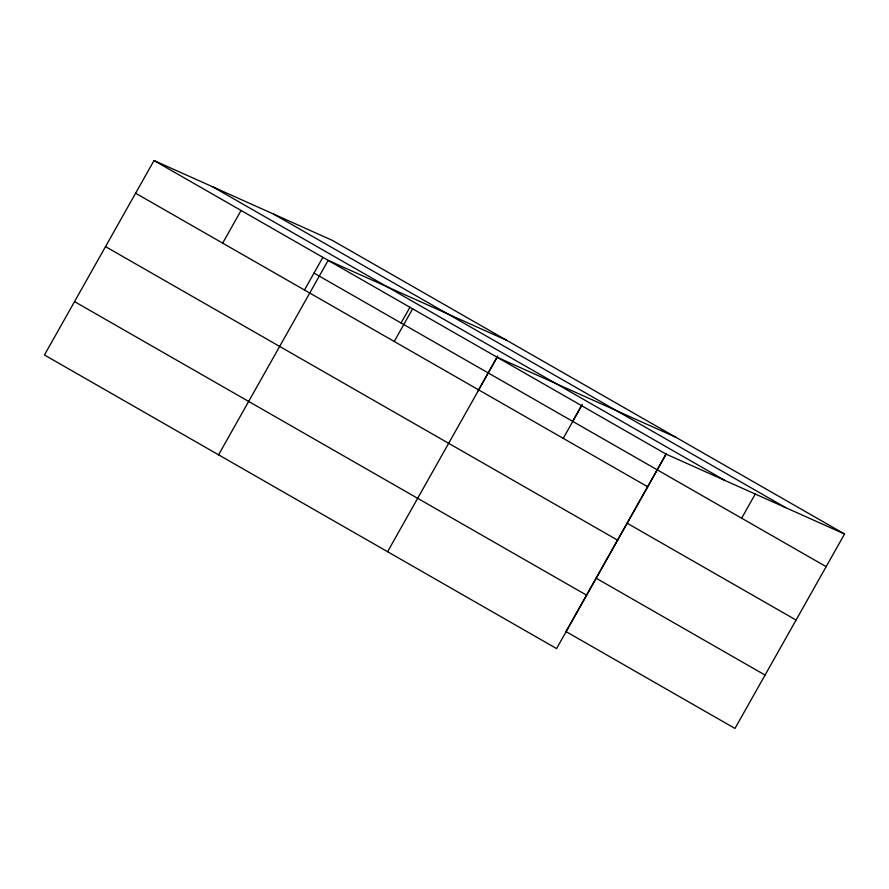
<?xml version="1.0" encoding="UTF-8"?>
<svg xmlns="http://www.w3.org/2000/svg" width="889" height="889" viewBox="0 0 889 889"><rect width="100%" height="100%" fill="white"/><g stroke="black" fill="none" stroke-linecap="round" stroke-linejoin="round"><path stroke-width="1.33" d="M844.55 534L332.419 240.408L154.019 160.553L44.45 355L556.581 648.592L666.15 454.146L844.55 534L734.981 728.447L565.982 631.568L666.005 454.057M222.672 243.13L241.075 210.46M304.649 289.681L322.874 257.343M218.572 454.824L328.141 260.377L506.541 340.231M401.072 322.985L409.94 307.261M394.238 341.476L412.64 308.816M478.104 390.693L497.684 355.956M387.582 551.702L497.151 357.256L675.551 437.11M572.638 421.342L582.184 404.395M563.237 438.366L581.65 405.695M741.637 518.22L755.272 494.028M273.545 214.06L785.676 507.641M212.893 186.901L725.024 480.493M154.019 160.553L666.15 454.146M314.006 273.079L826.148 566.66M135.606 193.213L647.748 486.805M627.056 523.165L796.055 620.055M105.524 246.609L617.666 540.201M596.063 578.172L765.062 675.062M74.532 301.615L586.662 595.208"/></g></svg>
